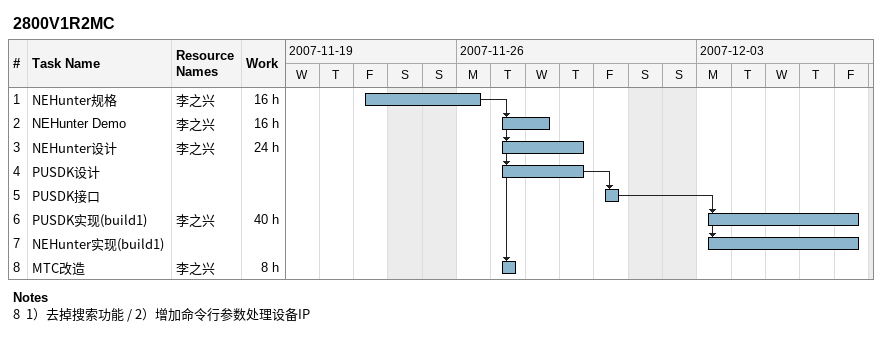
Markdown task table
2800V1R2MC

| ID | Task | Start | Finish | Predecessors | Resources | Work (h) |
|---|---|---|---|---|---|---|
| 1 | NEHunter规格 | 2007-11-23 | 2007-11-26 |  | 李之兴 | 16 |
| 2 | NEHunter Demo | 2007-11-27 | 2007-11-28 | 1 | 李之兴 | 16 |
| 3 | NEHunter设计 | 2007-11-27 | 2007-11-29 | 1 | 李之兴 | 24 |
| 4 | PUSDK设计 | 2007-11-27 | 2007-11-29 | 1 |  |  |
| 5 | PUSDK接口 | 2007-11-30 | 2007-11-30 | 4 |  |  |
| 6 | PUSDK实现(build1) | 2007-12-03 | 2007-12-07 | 5 | 李之兴 | 40 |
| 7 | NEHunter实现(build1) | 2007-12-03 | 2007-12-07 | 5 |  |  |
| 8 | MTC改造 | 2007-11-27 | 2007-11-27 | 1 | 李之兴 | 8 |

Notes
- 8: 1）去掉搜索功能 / 2）增加命令行参数处理设备IP
